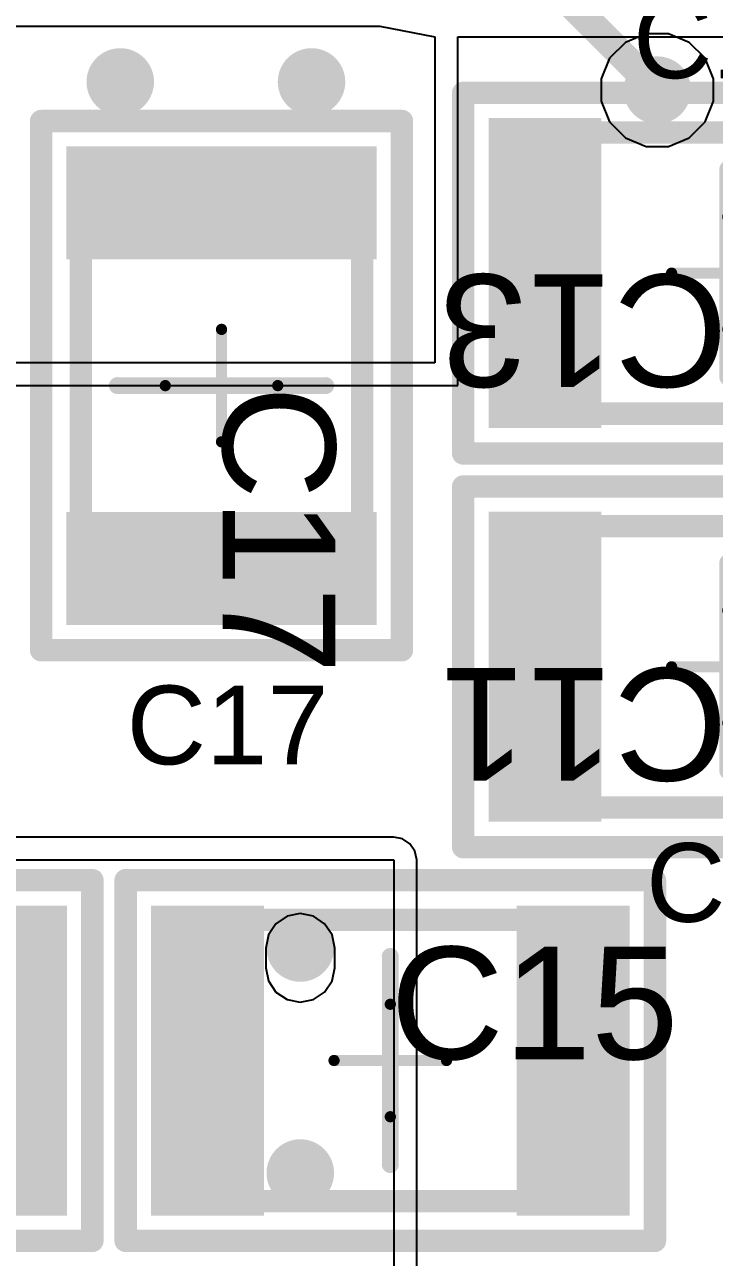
# Model space of a CAD drawing. Header units: inches. Extents: x 0 to 110, y 0 to 95.
# Drawn here: x 10.72 to 16.85, y 32.47 to 43.43 of the extents above; entities that cross this region are included whole.
import ezdxf

# ---------------------------------------------------------------- set-up
doc = ezdxf.new("R2010")
doc.units = ezdxf.units.IN
for name, color, linetype in [('Bottom Courtyard', 56, 'Continuous'), ('Bottom Layer', 5, 'Continuous'), ('Int1', 16, 'Continuous'), ('Int2', 76, 'Continuous'), ('Mechanical 13', 56, 'Continuous'), ('Panelize_Route Cutter Tool Detail', 56, 'Continuous'), ('Top Courtyard', 56, 'Continuous'), ('Top Layer', 1, 'Continuous'), ('Top Overlay', 2, 'Continuous'), ('Top Paste', 8, 'Continuous'), ('Top Solder', 216, 'Continuous'), ('Via Holes', 16, 'Continuous')]:
    doc.layers.add(name, color=color, linetype=linetype)
doc.styles.add('Arial', font='', dxfattribs={"height": 0.2})
doc.styles.get('Arial').set_extended_font_data('Arial')

# ---------------------------------------------------------------- blocks, each defined once
blk = doc.blocks.new('1210C_1095')
at = {"layer": 'Top Layer'}
for points in [[(-2.102, 1.353), (-1.148, 1.353), (-1.148, -1.353), (-2.102, -1.353)], [(1.148, 1.353), (2.102, 1.353), (2.102, -1.353), (1.148, -1.353)]]:
    blk.add_hatch(color=1, dxfattribs=at).paths.add_polyline_path(points)
at = {"layer": 'Top Paste'}
for points in [[(-2.102, 1.353), (-1.148, 1.353), (-1.148, -1.353), (-2.102, -1.353)], [(1.148, 1.353), (2.102, 1.353), (2.102, -1.353), (1.148, -1.353)]]:
    blk.add_hatch(color=8, dxfattribs=at).paths.add_polyline_path(points)
at = {"layer": 'Top Solder'}
for points in [[(-2.127, 1.378), (-1.123, 1.378), (-1.123, -1.378), (-2.127, -1.378)], [(1.123, 1.378), (2.127, 1.378), (2.127, -1.378), (1.123, -1.378)]]:
    blk.add_hatch(color=216, dxfattribs=at).paths.add_polyline_path(points)
at = {"layer": 'Bottom Courtyard'}
for points in [[(0, 0.5, 0.1, 0.1, 0), (0, -0.5, 0.1, 0.1, 0)], [(0.5, 0, 0.1, 0.1, 0), (-0.5, 0, 0.1, 0.1, 0)]]:
    blk.add_lwpolyline(points, format="xyseb", dxfattribs=at)
for points in [[(-0.025, 0.5, 0.05, 0.05, 1), (0.025, 0.5, 0.05, 0.05, 1)], [(-0.525, 0, 0.05, 0.05, 1), (-0.475, 0, 0.05, 0.05, 1)], [(0.475, 0, 0.05, 0.05, 1), (0.525, 0, 0.05, 0.05, 1)], [(-0.025, -0.5, 0.05, 0.05, 1), (0.025, -0.5, 0.05, 0.05, 1)]]:
    blk.add_lwpolyline(points, format="xyseb", close=True, dxfattribs=at)
at = {"layer": 'Mechanical 13'}
for points in [[(1.6, 1.25, 0.2, 0.2, 0), (-1.6, 1.25, 0.2, 0.2, 0)], [(-1.6, 1.25, 0.2, 0.2, 0), (-1.6, -1.25, 0.2, 0.2, 0)], [(1.6, 1.25, 0.2, 0.2, 0), (1.6, -1.25, 0.2, 0.2, 0)], [(1.6, -1.25, 0.2, 0.2, 0), (-1.6, -1.25, 0.2, 0.2, 0)]]:
    blk.add_lwpolyline(points, format="xyseb", dxfattribs=at)
for points in [[(-1.65, 1.25, 0.1, 0.1, 1), (-1.55, 1.25, 0.1, 0.1, 1)], [(-1.65, 1.25, 0.1, 0.1, 1), (-1.55, 1.25, 0.1, 0.1, 1)], [(1.55, 1.25, 0.1, 0.1, 1), (1.65, 1.25, 0.1, 0.1, 1)], [(1.55, 1.25, 0.1, 0.1, 1), (1.65, 1.25, 0.1, 0.1, 1)], [(-1.65, -1.25, 0.1, 0.1, 1), (-1.55, -1.25, 0.1, 0.1, 1)], [(-1.65, -1.25, 0.1, 0.1, 1), (-1.55, -1.25, 0.1, 0.1, 1)], [(1.55, -1.25, 0.1, 0.1, 1), (1.65, -1.25, 0.1, 0.1, 1)], [(1.55, -1.25, 0.1, 0.1, 1), (1.65, -1.25, 0.1, 0.1, 1)]]:
    blk.add_lwpolyline(points, format="xyseb", close=True, dxfattribs=at)
at = {"layer": 'Panelize_Route Cutter Tool Detail'}
for points in [[(2.352, 1.603, 0.2, 0.2, 0), (-2.352, 1.603, 0.2, 0.2, 0)], [(-2.352, 1.603, 0.2, 0.2, 0), (-2.352, -1.603, 0.2, 0.2, 0)], [(2.352, 1.603, 0.2, 0.2, 0), (2.352, -1.603, 0.2, 0.2, 0)], [(2.352, -1.603, 0.2, 0.2, 0), (-2.352, -1.603, 0.2, 0.2, 0)]]:
    blk.add_lwpolyline(points, format="xyseb", dxfattribs=at)
for points in [[(-2.402, 1.603, 0.1, 0.1, 1), (-2.302, 1.603, 0.1, 0.1, 1)], [(-2.402, 1.603, 0.1, 0.1, 1), (-2.302, 1.603, 0.1, 0.1, 1)], [(2.302, 1.603, 0.1, 0.1, 1), (2.402, 1.603, 0.1, 0.1, 1)], [(2.302, 1.603, 0.1, 0.1, 1), (2.402, 1.603, 0.1, 0.1, 1)], [(-2.402, -1.603, 0.1, 0.1, 1), (-2.302, -1.603, 0.1, 0.1, 1)], [(-2.402, -1.603, 0.1, 0.1, 1), (-2.302, -1.603, 0.1, 0.1, 1)], [(2.302, -1.603, 0.1, 0.1, 1), (2.402, -1.603, 0.1, 0.1, 1)], [(2.302, -1.603, 0.1, 0.1, 1), (2.402, -1.603, 0.1, 0.1, 1)]]:
    blk.add_lwpolyline(points, format="xyseb", close=True, dxfattribs=at)
at = {"layer": 'Top Courtyard'}
for points in [[(2.352, 1.603, 0.2, 0.2, 0), (-2.352, 1.603, 0.2, 0.2, 0)], [(-2.352, 1.603, 0.2, 0.2, 0), (-2.352, -1.603, 0.2, 0.2, 0)], [(2.352, 1.603, 0.2, 0.2, 0), (2.352, -1.603, 0.2, 0.2, 0)], [(2.352, -1.603, 0.2, 0.2, 0), (-2.352, -1.603, 0.2, 0.2, 0)]]:
    blk.add_lwpolyline(points, format="xyseb", dxfattribs=at)
for points in [[(-2.402, 1.603, 0.1, 0.1, 1), (-2.302, 1.603, 0.1, 0.1, 1)], [(-2.402, 1.603, 0.1, 0.1, 1), (-2.302, 1.603, 0.1, 0.1, 1)], [(2.302, 1.603, 0.1, 0.1, 1), (2.402, 1.603, 0.1, 0.1, 1)], [(2.302, 1.603, 0.1, 0.1, 1), (2.402, 1.603, 0.1, 0.1, 1)], [(-2.402, -1.603, 0.1, 0.1, 1), (-2.302, -1.603, 0.1, 0.1, 1)], [(-2.402, -1.603, 0.1, 0.1, 1), (-2.302, -1.603, 0.1, 0.1, 1)], [(2.302, -1.603, 0.1, 0.1, 1), (2.402, -1.603, 0.1, 0.1, 1)], [(2.302, -1.603, 0.1, 0.1, 1), (2.402, -1.603, 0.1, 0.1, 1)]]:
    blk.add_lwpolyline(points, format="xyseb", close=True, dxfattribs=at)
at = {"layer": 'Top Overlay'}
for points in [[(0.75, 1.275, 0.15, 0.15, 0), (-0.75, 1.275, 0.15, 0.15, 0)], [(0, 0.925, 0.15, 0.15, 0), (0, 0, 0.15, 0.15, 0)], [(0, 0, 0.15, 0.15, 0), (0, -0.925, 0.15, 0.15, 0)], [(0.75, -1.275, 0.15, 0.15, 0), (-0.75, -1.275, 0.15, 0.15, 0)]]:
    blk.add_lwpolyline(points, format="xyseb", dxfattribs=at)
for points in [[(-0.788, 1.275, 0.075, 0.075, 1), (-0.713, 1.275, 0.075, 0.075, 1)], [(0.713, 1.275, 0.075, 0.075, 1), (0.788, 1.275, 0.075, 0.075, 1)], [(-0.038, 0.925, 0.075, 0.075, 1), (0.038, 0.925, 0.075, 0.075, 1)], [(-0.038, 0, 0.075, 0.075, 1), (0.038, 0, 0.075, 0.075, 1)], [(-0.038, 0, 0.075, 0.075, 1), (0.038, 0, 0.075, 0.075, 1)], [(-0.038, -0.925, 0.075, 0.075, 1), (0.038, -0.925, 0.075, 0.075, 1)], [(-0.788, -1.275, 0.075, 0.075, 1), (-0.713, -1.275, 0.075, 0.075, 1)], [(0.713, -1.275, 0.075, 0.075, 1), (0.788, -1.275, 0.075, 0.075, 1)]]:
    blk.add_lwpolyline(points, format="xyseb", close=True, dxfattribs=at)
at = {"layer": 'Panelize_Route Cutter Tool Detail', "style": 'Arial'}
blk.add_text('C6', height=1, dxfattribs=at).set_placement((0, 0.011))
blk = doc.blocks.new('1210C_1100')
at = {"layer": 'Top Layer'}
for points in [[(-2.102, 1.353), (-1.148, 1.353), (-1.148, -1.353), (-2.102, -1.353)], [(1.148, 1.353), (2.102, 1.353), (2.102, -1.353), (1.148, -1.353)]]:
    blk.add_hatch(color=1, dxfattribs=at).paths.add_polyline_path(points)
at = {"layer": 'Top Paste'}
for points in [[(-2.102, 1.353), (-1.148, 1.353), (-1.148, -1.353), (-2.102, -1.353)], [(1.148, 1.353), (2.102, 1.353), (2.102, -1.353), (1.148, -1.353)]]:
    blk.add_hatch(color=8, dxfattribs=at).paths.add_polyline_path(points)
at = {"layer": 'Top Solder'}
for points in [[(-2.127, 1.378), (-1.123, 1.378), (-1.123, -1.378), (-2.127, -1.378)], [(1.123, 1.378), (2.127, 1.378), (2.127, -1.378), (1.123, -1.378)]]:
    blk.add_hatch(color=216, dxfattribs=at).paths.add_polyline_path(points)
at = {"layer": 'Bottom Courtyard'}
for points in [[(0, 0.5, 0.1, 0.1, 0), (0, -0.5, 0.1, 0.1, 0)], [(0.5, 0, 0.1, 0.1, 0), (-0.5, 0, 0.1, 0.1, 0)]]:
    blk.add_lwpolyline(points, format="xyseb", dxfattribs=at)
for points in [[(-0.025, 0.5, 0.05, 0.05, 1), (0.025, 0.5, 0.05, 0.05, 1)], [(-0.525, 0, 0.05, 0.05, 1), (-0.475, 0, 0.05, 0.05, 1)], [(0.475, 0, 0.05, 0.05, 1), (0.525, 0, 0.05, 0.05, 1)], [(-0.025, -0.5, 0.05, 0.05, 1), (0.025, -0.5, 0.05, 0.05, 1)]]:
    blk.add_lwpolyline(points, format="xyseb", close=True, dxfattribs=at)
at = {"layer": 'Mechanical 13'}
for points in [[(1.6, 1.25, 0.2, 0.2, 0), (-1.6, 1.25, 0.2, 0.2, 0)], [(-1.6, 1.25, 0.2, 0.2, 0), (-1.6, -1.25, 0.2, 0.2, 0)], [(1.6, 1.25, 0.2, 0.2, 0), (1.6, -1.25, 0.2, 0.2, 0)], [(1.6, -1.25, 0.2, 0.2, 0), (-1.6, -1.25, 0.2, 0.2, 0)]]:
    blk.add_lwpolyline(points, format="xyseb", dxfattribs=at)
for points in [[(-1.65, 1.25, 0.1, 0.1, 1), (-1.55, 1.25, 0.1, 0.1, 1)], [(-1.65, 1.25, 0.1, 0.1, 1), (-1.55, 1.25, 0.1, 0.1, 1)], [(1.55, 1.25, 0.1, 0.1, 1), (1.65, 1.25, 0.1, 0.1, 1)], [(1.55, 1.25, 0.1, 0.1, 1), (1.65, 1.25, 0.1, 0.1, 1)], [(-1.65, -1.25, 0.1, 0.1, 1), (-1.55, -1.25, 0.1, 0.1, 1)], [(-1.65, -1.25, 0.1, 0.1, 1), (-1.55, -1.25, 0.1, 0.1, 1)], [(1.55, -1.25, 0.1, 0.1, 1), (1.65, -1.25, 0.1, 0.1, 1)], [(1.55, -1.25, 0.1, 0.1, 1), (1.65, -1.25, 0.1, 0.1, 1)]]:
    blk.add_lwpolyline(points, format="xyseb", close=True, dxfattribs=at)
at = {"layer": 'Panelize_Route Cutter Tool Detail'}
for points in [[(2.352, 1.603, 0.2, 0.2, 0), (-2.352, 1.603, 0.2, 0.2, 0)], [(-2.352, 1.603, 0.2, 0.2, 0), (-2.352, -1.603, 0.2, 0.2, 0)], [(2.352, 1.603, 0.2, 0.2, 0), (2.352, -1.603, 0.2, 0.2, 0)], [(2.352, -1.603, 0.2, 0.2, 0), (-2.352, -1.603, 0.2, 0.2, 0)]]:
    blk.add_lwpolyline(points, format="xyseb", dxfattribs=at)
for points in [[(-2.402, 1.603, 0.1, 0.1, 1), (-2.302, 1.603, 0.1, 0.1, 1)], [(-2.402, 1.603, 0.1, 0.1, 1), (-2.302, 1.603, 0.1, 0.1, 1)], [(2.302, 1.603, 0.1, 0.1, 1), (2.402, 1.603, 0.1, 0.1, 1)], [(2.302, 1.603, 0.1, 0.1, 1), (2.402, 1.603, 0.1, 0.1, 1)], [(-2.402, -1.603, 0.1, 0.1, 1), (-2.302, -1.603, 0.1, 0.1, 1)], [(-2.402, -1.603, 0.1, 0.1, 1), (-2.302, -1.603, 0.1, 0.1, 1)], [(2.302, -1.603, 0.1, 0.1, 1), (2.402, -1.603, 0.1, 0.1, 1)], [(2.302, -1.603, 0.1, 0.1, 1), (2.402, -1.603, 0.1, 0.1, 1)]]:
    blk.add_lwpolyline(points, format="xyseb", close=True, dxfattribs=at)
at = {"layer": 'Top Courtyard'}
for points in [[(2.352, 1.603, 0.2, 0.2, 0), (-2.352, 1.603, 0.2, 0.2, 0)], [(-2.352, 1.603, 0.2, 0.2, 0), (-2.352, -1.603, 0.2, 0.2, 0)], [(2.352, 1.603, 0.2, 0.2, 0), (2.352, -1.603, 0.2, 0.2, 0)], [(2.352, -1.603, 0.2, 0.2, 0), (-2.352, -1.603, 0.2, 0.2, 0)]]:
    blk.add_lwpolyline(points, format="xyseb", dxfattribs=at)
for points in [[(-2.402, 1.603, 0.1, 0.1, 1), (-2.302, 1.603, 0.1, 0.1, 1)], [(-2.402, 1.603, 0.1, 0.1, 1), (-2.302, 1.603, 0.1, 0.1, 1)], [(2.302, 1.603, 0.1, 0.1, 1), (2.402, 1.603, 0.1, 0.1, 1)], [(2.302, 1.603, 0.1, 0.1, 1), (2.402, 1.603, 0.1, 0.1, 1)], [(-2.402, -1.603, 0.1, 0.1, 1), (-2.302, -1.603, 0.1, 0.1, 1)], [(-2.402, -1.603, 0.1, 0.1, 1), (-2.302, -1.603, 0.1, 0.1, 1)], [(2.302, -1.603, 0.1, 0.1, 1), (2.402, -1.603, 0.1, 0.1, 1)], [(2.302, -1.603, 0.1, 0.1, 1), (2.402, -1.603, 0.1, 0.1, 1)]]:
    blk.add_lwpolyline(points, format="xyseb", close=True, dxfattribs=at)
at = {"layer": 'Top Overlay'}
for points in [[(0.75, 1.275, 0.15, 0.15, 0), (-0.75, 1.275, 0.15, 0.15, 0)], [(0, 0.925, 0.15, 0.15, 0), (0, 0, 0.15, 0.15, 0)], [(0, 0, 0.15, 0.15, 0), (0, -0.925, 0.15, 0.15, 0)], [(0.75, -1.275, 0.15, 0.15, 0), (-0.75, -1.275, 0.15, 0.15, 0)]]:
    blk.add_lwpolyline(points, format="xyseb", dxfattribs=at)
for points in [[(-0.788, 1.275, 0.075, 0.075, 1), (-0.713, 1.275, 0.075, 0.075, 1)], [(0.713, 1.275, 0.075, 0.075, 1), (0.788, 1.275, 0.075, 0.075, 1)], [(-0.038, 0.925, 0.075, 0.075, 1), (0.038, 0.925, 0.075, 0.075, 1)], [(-0.038, 0, 0.075, 0.075, 1), (0.038, 0, 0.075, 0.075, 1)], [(-0.038, 0, 0.075, 0.075, 1), (0.038, 0, 0.075, 0.075, 1)], [(-0.038, -0.925, 0.075, 0.075, 1), (0.038, -0.925, 0.075, 0.075, 1)], [(-0.788, -1.275, 0.075, 0.075, 1), (-0.713, -1.275, 0.075, 0.075, 1)], [(0.713, -1.275, 0.075, 0.075, 1), (0.788, -1.275, 0.075, 0.075, 1)]]:
    blk.add_lwpolyline(points, format="xyseb", close=True, dxfattribs=at)
at = {"layer": 'Panelize_Route Cutter Tool Detail', "style": 'Arial'}
blk.add_text('C11', height=1, dxfattribs=at).set_placement((0, 0.011))
blk = doc.blocks.new('1210C_1102')
at = {"layer": 'Top Layer'}
for points in [[(-2.102, 1.353), (-1.148, 1.353), (-1.148, -1.353), (-2.102, -1.353)], [(1.148, 1.353), (2.102, 1.353), (2.102, -1.353), (1.148, -1.353)]]:
    blk.add_hatch(color=1, dxfattribs=at).paths.add_polyline_path(points)
at = {"layer": 'Top Paste'}
for points in [[(-2.102, 1.353), (-1.148, 1.353), (-1.148, -1.353), (-2.102, -1.353)], [(1.148, 1.353), (2.102, 1.353), (2.102, -1.353), (1.148, -1.353)]]:
    blk.add_hatch(color=8, dxfattribs=at).paths.add_polyline_path(points)
at = {"layer": 'Top Solder'}
for points in [[(-2.127, 1.378), (-1.123, 1.378), (-1.123, -1.378), (-2.127, -1.378)], [(1.123, 1.378), (2.127, 1.378), (2.127, -1.378), (1.123, -1.378)]]:
    blk.add_hatch(color=216, dxfattribs=at).paths.add_polyline_path(points)
at = {"layer": 'Bottom Courtyard'}
for points in [[(0, 0.5, 0.1, 0.1, 0), (0, -0.5, 0.1, 0.1, 0)], [(0.5, 0, 0.1, 0.1, 0), (-0.5, 0, 0.1, 0.1, 0)]]:
    blk.add_lwpolyline(points, format="xyseb", dxfattribs=at)
for points in [[(-0.025, 0.5, 0.05, 0.05, 1), (0.025, 0.5, 0.05, 0.05, 1)], [(-0.525, 0, 0.05, 0.05, 1), (-0.475, 0, 0.05, 0.05, 1)], [(0.475, 0, 0.05, 0.05, 1), (0.525, 0, 0.05, 0.05, 1)], [(-0.025, -0.5, 0.05, 0.05, 1), (0.025, -0.5, 0.05, 0.05, 1)]]:
    blk.add_lwpolyline(points, format="xyseb", close=True, dxfattribs=at)
at = {"layer": 'Mechanical 13'}
for points in [[(1.6, 1.25, 0.2, 0.2, 0), (-1.6, 1.25, 0.2, 0.2, 0)], [(-1.6, 1.25, 0.2, 0.2, 0), (-1.6, -1.25, 0.2, 0.2, 0)], [(1.6, 1.25, 0.2, 0.2, 0), (1.6, -1.25, 0.2, 0.2, 0)], [(1.6, -1.25, 0.2, 0.2, 0), (-1.6, -1.25, 0.2, 0.2, 0)]]:
    blk.add_lwpolyline(points, format="xyseb", dxfattribs=at)
for points in [[(-1.65, 1.25, 0.1, 0.1, 1), (-1.55, 1.25, 0.1, 0.1, 1)], [(-1.65, 1.25, 0.1, 0.1, 1), (-1.55, 1.25, 0.1, 0.1, 1)], [(1.55, 1.25, 0.1, 0.1, 1), (1.65, 1.25, 0.1, 0.1, 1)], [(1.55, 1.25, 0.1, 0.1, 1), (1.65, 1.25, 0.1, 0.1, 1)], [(-1.65, -1.25, 0.1, 0.1, 1), (-1.55, -1.25, 0.1, 0.1, 1)], [(-1.65, -1.25, 0.1, 0.1, 1), (-1.55, -1.25, 0.1, 0.1, 1)], [(1.55, -1.25, 0.1, 0.1, 1), (1.65, -1.25, 0.1, 0.1, 1)], [(1.55, -1.25, 0.1, 0.1, 1), (1.65, -1.25, 0.1, 0.1, 1)]]:
    blk.add_lwpolyline(points, format="xyseb", close=True, dxfattribs=at)
at = {"layer": 'Panelize_Route Cutter Tool Detail'}
for points in [[(2.352, 1.603, 0.2, 0.2, 0), (-2.352, 1.603, 0.2, 0.2, 0)], [(-2.352, 1.603, 0.2, 0.2, 0), (-2.352, -1.603, 0.2, 0.2, 0)], [(2.352, 1.603, 0.2, 0.2, 0), (2.352, -1.603, 0.2, 0.2, 0)], [(2.352, -1.603, 0.2, 0.2, 0), (-2.352, -1.603, 0.2, 0.2, 0)]]:
    blk.add_lwpolyline(points, format="xyseb", dxfattribs=at)
for points in [[(-2.402, 1.603, 0.1, 0.1, 1), (-2.302, 1.603, 0.1, 0.1, 1)], [(-2.402, 1.603, 0.1, 0.1, 1), (-2.302, 1.603, 0.1, 0.1, 1)], [(2.302, 1.603, 0.1, 0.1, 1), (2.402, 1.603, 0.1, 0.1, 1)], [(2.302, 1.603, 0.1, 0.1, 1), (2.402, 1.603, 0.1, 0.1, 1)], [(-2.402, -1.603, 0.1, 0.1, 1), (-2.302, -1.603, 0.1, 0.1, 1)], [(-2.402, -1.603, 0.1, 0.1, 1), (-2.302, -1.603, 0.1, 0.1, 1)], [(2.302, -1.603, 0.1, 0.1, 1), (2.402, -1.603, 0.1, 0.1, 1)], [(2.302, -1.603, 0.1, 0.1, 1), (2.402, -1.603, 0.1, 0.1, 1)]]:
    blk.add_lwpolyline(points, format="xyseb", close=True, dxfattribs=at)
at = {"layer": 'Top Courtyard'}
for points in [[(2.352, 1.603, 0.2, 0.2, 0), (-2.352, 1.603, 0.2, 0.2, 0)], [(-2.352, 1.603, 0.2, 0.2, 0), (-2.352, -1.603, 0.2, 0.2, 0)], [(2.352, 1.603, 0.2, 0.2, 0), (2.352, -1.603, 0.2, 0.2, 0)], [(2.352, -1.603, 0.2, 0.2, 0), (-2.352, -1.603, 0.2, 0.2, 0)]]:
    blk.add_lwpolyline(points, format="xyseb", dxfattribs=at)
for points in [[(-2.402, 1.603, 0.1, 0.1, 1), (-2.302, 1.603, 0.1, 0.1, 1)], [(-2.402, 1.603, 0.1, 0.1, 1), (-2.302, 1.603, 0.1, 0.1, 1)], [(2.302, 1.603, 0.1, 0.1, 1), (2.402, 1.603, 0.1, 0.1, 1)], [(2.302, 1.603, 0.1, 0.1, 1), (2.402, 1.603, 0.1, 0.1, 1)], [(-2.402, -1.603, 0.1, 0.1, 1), (-2.302, -1.603, 0.1, 0.1, 1)], [(-2.402, -1.603, 0.1, 0.1, 1), (-2.302, -1.603, 0.1, 0.1, 1)], [(2.302, -1.603, 0.1, 0.1, 1), (2.402, -1.603, 0.1, 0.1, 1)], [(2.302, -1.603, 0.1, 0.1, 1), (2.402, -1.603, 0.1, 0.1, 1)]]:
    blk.add_lwpolyline(points, format="xyseb", close=True, dxfattribs=at)
at = {"layer": 'Top Overlay'}
for points in [[(0.75, 1.275, 0.15, 0.15, 0), (-0.75, 1.275, 0.15, 0.15, 0)], [(0, 0.925, 0.15, 0.15, 0), (0, 0, 0.15, 0.15, 0)], [(0, 0, 0.15, 0.15, 0), (0, -0.925, 0.15, 0.15, 0)], [(0.75, -1.275, 0.15, 0.15, 0), (-0.75, -1.275, 0.15, 0.15, 0)]]:
    blk.add_lwpolyline(points, format="xyseb", dxfattribs=at)
for points in [[(-0.788, 1.275, 0.075, 0.075, 1), (-0.713, 1.275, 0.075, 0.075, 1)], [(0.713, 1.275, 0.075, 0.075, 1), (0.788, 1.275, 0.075, 0.075, 1)], [(-0.038, 0.925, 0.075, 0.075, 1), (0.038, 0.925, 0.075, 0.075, 1)], [(-0.038, 0, 0.075, 0.075, 1), (0.038, 0, 0.075, 0.075, 1)], [(-0.038, 0, 0.075, 0.075, 1), (0.038, 0, 0.075, 0.075, 1)], [(-0.038, -0.925, 0.075, 0.075, 1), (0.038, -0.925, 0.075, 0.075, 1)], [(-0.788, -1.275, 0.075, 0.075, 1), (-0.713, -1.275, 0.075, 0.075, 1)], [(0.713, -1.275, 0.075, 0.075, 1), (0.788, -1.275, 0.075, 0.075, 1)]]:
    blk.add_lwpolyline(points, format="xyseb", close=True, dxfattribs=at)
at = {"layer": 'Panelize_Route Cutter Tool Detail', "style": 'Arial'}
blk.add_text('C13', height=1, dxfattribs=at).set_placement((0, 0.011))
blk = doc.blocks.new('1210C_1104')
at = {"layer": 'Top Layer'}
for points in [[(-2.102, 1.353), (-1.148, 1.353), (-1.148, -1.353), (-2.102, -1.353)], [(1.148, 1.353), (2.102, 1.353), (2.102, -1.353), (1.148, -1.353)]]:
    blk.add_hatch(color=1, dxfattribs=at).paths.add_polyline_path(points)
at = {"layer": 'Top Paste'}
for points in [[(-2.102, 1.353), (-1.148, 1.353), (-1.148, -1.353), (-2.102, -1.353)], [(1.148, 1.353), (2.102, 1.353), (2.102, -1.353), (1.148, -1.353)]]:
    blk.add_hatch(color=8, dxfattribs=at).paths.add_polyline_path(points)
at = {"layer": 'Top Solder'}
for points in [[(-2.127, 1.378), (-1.123, 1.378), (-1.123, -1.378), (-2.127, -1.378)], [(1.123, 1.378), (2.127, 1.378), (2.127, -1.378), (1.123, -1.378)]]:
    blk.add_hatch(color=216, dxfattribs=at).paths.add_polyline_path(points)
at = {"layer": 'Bottom Courtyard'}
for points in [[(0, -0.5, 0.1, 0.1, 0), (0, 0.5, 0.1, 0.1, 0)], [(-0.5, 0, 0.1, 0.1, 0), (0.5, 0, 0.1, 0.1, 0)]]:
    blk.add_lwpolyline(points, format="xyseb", dxfattribs=at)
for points in [[(-0.025, 0.5, 0.05, 0.05, 1), (0.025, 0.5, 0.05, 0.05, 1)], [(-0.525, 0, 0.05, 0.05, 1), (-0.475, 0, 0.05, 0.05, 1)], [(0.475, 0, 0.05, 0.05, 1), (0.525, 0, 0.05, 0.05, 1)], [(-0.025, -0.5, 0.05, 0.05, 1), (0.025, -0.5, 0.05, 0.05, 1)]]:
    blk.add_lwpolyline(points, format="xyseb", close=True, dxfattribs=at)
at = {"layer": 'Mechanical 13'}
for points in [[(-1.6, 1.25, 0.2, 0.2, 0), (1.6, 1.25, 0.2, 0.2, 0)], [(-1.6, -1.25, 0.2, 0.2, 0), (-1.6, 1.25, 0.2, 0.2, 0)], [(1.6, -1.25, 0.2, 0.2, 0), (1.6, 1.25, 0.2, 0.2, 0)], [(-1.6, -1.25, 0.2, 0.2, 0), (1.6, -1.25, 0.2, 0.2, 0)]]:
    blk.add_lwpolyline(points, format="xyseb", dxfattribs=at)
for points in [[(-1.65, 1.25, 0.1, 0.1, 1), (-1.55, 1.25, 0.1, 0.1, 1)], [(-1.65, 1.25, 0.1, 0.1, 1), (-1.55, 1.25, 0.1, 0.1, 1)], [(1.55, 1.25, 0.1, 0.1, 1), (1.65, 1.25, 0.1, 0.1, 1)], [(1.55, 1.25, 0.1, 0.1, 1), (1.65, 1.25, 0.1, 0.1, 1)], [(-1.65, -1.25, 0.1, 0.1, 1), (-1.55, -1.25, 0.1, 0.1, 1)], [(-1.65, -1.25, 0.1, 0.1, 1), (-1.55, -1.25, 0.1, 0.1, 1)], [(1.55, -1.25, 0.1, 0.1, 1), (1.65, -1.25, 0.1, 0.1, 1)], [(1.55, -1.25, 0.1, 0.1, 1), (1.65, -1.25, 0.1, 0.1, 1)]]:
    blk.add_lwpolyline(points, format="xyseb", close=True, dxfattribs=at)
at = {"layer": 'Panelize_Route Cutter Tool Detail'}
for points in [[(-2.352, 1.603, 0.2, 0.2, 0), (2.352, 1.603, 0.2, 0.2, 0)], [(-2.352, -1.603, 0.2, 0.2, 0), (-2.352, 1.603, 0.2, 0.2, 0)], [(2.352, -1.603, 0.2, 0.2, 0), (2.352, 1.603, 0.2, 0.2, 0)], [(-2.352, -1.603, 0.2, 0.2, 0), (2.352, -1.603, 0.2, 0.2, 0)]]:
    blk.add_lwpolyline(points, format="xyseb", dxfattribs=at)
for points in [[(-2.402, 1.603, 0.1, 0.1, 1), (-2.302, 1.603, 0.1, 0.1, 1)], [(-2.402, 1.603, 0.1, 0.1, 1), (-2.302, 1.603, 0.1, 0.1, 1)], [(2.302, 1.603, 0.1, 0.1, 1), (2.402, 1.603, 0.1, 0.1, 1)], [(2.302, 1.603, 0.1, 0.1, 1), (2.402, 1.603, 0.1, 0.1, 1)], [(-2.402, -1.603, 0.1, 0.1, 1), (-2.302, -1.603, 0.1, 0.1, 1)], [(-2.402, -1.603, 0.1, 0.1, 1), (-2.302, -1.603, 0.1, 0.1, 1)], [(2.302, -1.603, 0.1, 0.1, 1), (2.402, -1.603, 0.1, 0.1, 1)], [(2.302, -1.603, 0.1, 0.1, 1), (2.402, -1.603, 0.1, 0.1, 1)]]:
    blk.add_lwpolyline(points, format="xyseb", close=True, dxfattribs=at)
at = {"layer": 'Top Courtyard'}
for points in [[(-2.352, 1.603, 0.2, 0.2, 0), (2.352, 1.603, 0.2, 0.2, 0)], [(-2.352, -1.603, 0.2, 0.2, 0), (-2.352, 1.603, 0.2, 0.2, 0)], [(2.352, -1.603, 0.2, 0.2, 0), (2.352, 1.603, 0.2, 0.2, 0)], [(-2.352, -1.603, 0.2, 0.2, 0), (2.352, -1.603, 0.2, 0.2, 0)]]:
    blk.add_lwpolyline(points, format="xyseb", dxfattribs=at)
for points in [[(-2.402, 1.603, 0.1, 0.1, 1), (-2.302, 1.603, 0.1, 0.1, 1)], [(-2.402, 1.603, 0.1, 0.1, 1), (-2.302, 1.603, 0.1, 0.1, 1)], [(2.302, 1.603, 0.1, 0.1, 1), (2.402, 1.603, 0.1, 0.1, 1)], [(2.302, 1.603, 0.1, 0.1, 1), (2.402, 1.603, 0.1, 0.1, 1)], [(-2.402, -1.603, 0.1, 0.1, 1), (-2.302, -1.603, 0.1, 0.1, 1)], [(-2.402, -1.603, 0.1, 0.1, 1), (-2.302, -1.603, 0.1, 0.1, 1)], [(2.302, -1.603, 0.1, 0.1, 1), (2.402, -1.603, 0.1, 0.1, 1)], [(2.302, -1.603, 0.1, 0.1, 1), (2.402, -1.603, 0.1, 0.1, 1)]]:
    blk.add_lwpolyline(points, format="xyseb", close=True, dxfattribs=at)
at = {"layer": 'Top Overlay'}
for points in [[(-0.75, 1.275, 0.15, 0.15, 0), (0.75, 1.275, 0.15, 0.15, 0)], [(0, 0, 0.15, 0.15, 0), (0, 0.925, 0.15, 0.15, 0)], [(0, -0.925, 0.15, 0.15, 0), (0, 0, 0.15, 0.15, 0)], [(-0.75, -1.275, 0.15, 0.15, 0), (0.75, -1.275, 0.15, 0.15, 0)]]:
    blk.add_lwpolyline(points, format="xyseb", dxfattribs=at)
for points in [[(-0.788, 1.275, 0.075, 0.075, 1), (-0.713, 1.275, 0.075, 0.075, 1)], [(0.713, 1.275, 0.075, 0.075, 1), (0.788, 1.275, 0.075, 0.075, 1)], [(-0.038, 0.925, 0.075, 0.075, 1), (0.038, 0.925, 0.075, 0.075, 1)], [(-0.038, 0, 0.075, 0.075, 1), (0.038, 0, 0.075, 0.075, 1)], [(-0.038, 0, 0.075, 0.075, 1), (0.038, 0, 0.075, 0.075, 1)], [(-0.038, -0.925, 0.075, 0.075, 1), (0.038, -0.925, 0.075, 0.075, 1)], [(-0.788, -1.275, 0.075, 0.075, 1), (-0.713, -1.275, 0.075, 0.075, 1)], [(0.713, -1.275, 0.075, 0.075, 1), (0.788, -1.275, 0.075, 0.075, 1)]]:
    blk.add_lwpolyline(points, format="xyseb", close=True, dxfattribs=at)
at = {"layer": 'Panelize_Route Cutter Tool Detail', "style": 'Arial'}
blk.add_text('C15', height=1, dxfattribs=at).set_placement((0, 0.011))
blk = doc.blocks.new('1210C_1106')
at = {"layer": 'Top Layer'}
for points in [[(-2.102, 1.353), (-1.148, 1.353), (-1.148, -1.353), (-2.102, -1.353)], [(1.148, 1.353), (2.102, 1.353), (2.102, -1.353), (1.148, -1.353)]]:
    blk.add_hatch(color=1, dxfattribs=at).paths.add_polyline_path(points)
at = {"layer": 'Top Paste'}
for points in [[(-2.102, 1.353), (-1.148, 1.353), (-1.148, -1.353), (-2.102, -1.353)], [(1.148, 1.353), (2.102, 1.353), (2.102, -1.353), (1.148, -1.353)]]:
    blk.add_hatch(color=8, dxfattribs=at).paths.add_polyline_path(points)
at = {"layer": 'Top Solder'}
for points in [[(-2.127, 1.378), (-1.123, 1.378), (-1.123, -1.378), (-2.127, -1.378)], [(1.123, 1.378), (2.127, 1.378), (2.127, -1.378), (1.123, -1.378)]]:
    blk.add_hatch(color=216, dxfattribs=at).paths.add_polyline_path(points)
at = {"layer": 'Bottom Courtyard'}
for points in [[(0, -0.5, 0.1, 0.1, 0), (0, 0.5, 0.1, 0.1, 0)], [(0.5, 0, 0.1, 0.1, 0), (-0.5, 0, 0.1, 0.1, 0)]]:
    blk.add_lwpolyline(points, format="xyseb", dxfattribs=at)
for points in [[(-0.025, 0.5, 0.05, 0.05, 1), (0.025, 0.5, 0.05, 0.05, 1)], [(-0.525, 0, 0.05, 0.05, 1), (-0.475, 0, 0.05, 0.05, 1)], [(0.475, 0, 0.05, 0.05, 1), (0.525, 0, 0.05, 0.05, 1)], [(-0.025, -0.5, 0.05, 0.05, 1), (0.025, -0.5, 0.05, 0.05, 1)]]:
    blk.add_lwpolyline(points, format="xyseb", close=True, dxfattribs=at)
at = {"layer": 'Mechanical 13'}
for points in [[(1.6, 1.25, 0.2, 0.2, 0), (-1.6, 1.25, 0.2, 0.2, 0)], [(-1.6, -1.25, 0.2, 0.2, 0), (-1.6, 1.25, 0.2, 0.2, 0)], [(1.6, -1.25, 0.2, 0.2, 0), (1.6, 1.25, 0.2, 0.2, 0)], [(1.6, -1.25, 0.2, 0.2, 0), (-1.6, -1.25, 0.2, 0.2, 0)]]:
    blk.add_lwpolyline(points, format="xyseb", dxfattribs=at)
for points in [[(-1.65, 1.25, 0.1, 0.1, 1), (-1.55, 1.25, 0.1, 0.1, 1)], [(-1.65, 1.25, 0.1, 0.1, 1), (-1.55, 1.25, 0.1, 0.1, 1)], [(1.55, 1.25, 0.1, 0.1, 1), (1.65, 1.25, 0.1, 0.1, 1)], [(1.55, 1.25, 0.1, 0.1, 1), (1.65, 1.25, 0.1, 0.1, 1)], [(-1.65, -1.25, 0.1, 0.1, 1), (-1.55, -1.25, 0.1, 0.1, 1)], [(-1.65, -1.25, 0.1, 0.1, 1), (-1.55, -1.25, 0.1, 0.1, 1)], [(1.55, -1.25, 0.1, 0.1, 1), (1.65, -1.25, 0.1, 0.1, 1)], [(1.55, -1.25, 0.1, 0.1, 1), (1.65, -1.25, 0.1, 0.1, 1)]]:
    blk.add_lwpolyline(points, format="xyseb", close=True, dxfattribs=at)
at = {"layer": 'Panelize_Route Cutter Tool Detail'}
for points in [[(2.352, 1.603, 0.2, 0.2, 0), (-2.352, 1.603, 0.2, 0.2, 0)], [(-2.352, -1.603, 0.2, 0.2, 0), (-2.352, 1.603, 0.2, 0.2, 0)], [(2.352, -1.603, 0.2, 0.2, 0), (2.352, 1.603, 0.2, 0.2, 0)], [(2.352, -1.603, 0.2, 0.2, 0), (-2.352, -1.603, 0.2, 0.2, 0)]]:
    blk.add_lwpolyline(points, format="xyseb", dxfattribs=at)
for points in [[(-2.402, 1.603, 0.1, 0.1, 1), (-2.302, 1.603, 0.1, 0.1, 1)], [(-2.402, 1.603, 0.1, 0.1, 1), (-2.302, 1.603, 0.1, 0.1, 1)], [(2.302, 1.603, 0.1, 0.1, 1), (2.402, 1.603, 0.1, 0.1, 1)], [(2.302, 1.603, 0.1, 0.1, 1), (2.402, 1.603, 0.1, 0.1, 1)], [(-2.402, -1.603, 0.1, 0.1, 1), (-2.302, -1.603, 0.1, 0.1, 1)], [(-2.402, -1.603, 0.1, 0.1, 1), (-2.302, -1.603, 0.1, 0.1, 1)], [(2.302, -1.603, 0.1, 0.1, 1), (2.402, -1.603, 0.1, 0.1, 1)], [(2.302, -1.603, 0.1, 0.1, 1), (2.402, -1.603, 0.1, 0.1, 1)]]:
    blk.add_lwpolyline(points, format="xyseb", close=True, dxfattribs=at)
at = {"layer": 'Top Courtyard'}
for points in [[(2.352, 1.603, 0.2, 0.2, 0), (-2.352, 1.603, 0.2, 0.2, 0)], [(-2.352, -1.603, 0.2, 0.2, 0), (-2.352, 1.603, 0.2, 0.2, 0)], [(2.352, -1.603, 0.2, 0.2, 0), (2.352, 1.603, 0.2, 0.2, 0)], [(2.352, -1.603, 0.2, 0.2, 0), (-2.352, -1.603, 0.2, 0.2, 0)]]:
    blk.add_lwpolyline(points, format="xyseb", dxfattribs=at)
for points in [[(-2.402, 1.603, 0.1, 0.1, 1), (-2.302, 1.603, 0.1, 0.1, 1)], [(-2.402, 1.603, 0.1, 0.1, 1), (-2.302, 1.603, 0.1, 0.1, 1)], [(2.302, 1.603, 0.1, 0.1, 1), (2.402, 1.603, 0.1, 0.1, 1)], [(2.302, 1.603, 0.1, 0.1, 1), (2.402, 1.603, 0.1, 0.1, 1)], [(-2.402, -1.603, 0.1, 0.1, 1), (-2.302, -1.603, 0.1, 0.1, 1)], [(-2.402, -1.603, 0.1, 0.1, 1), (-2.302, -1.603, 0.1, 0.1, 1)], [(2.302, -1.603, 0.1, 0.1, 1), (2.402, -1.603, 0.1, 0.1, 1)], [(2.302, -1.603, 0.1, 0.1, 1), (2.402, -1.603, 0.1, 0.1, 1)]]:
    blk.add_lwpolyline(points, format="xyseb", close=True, dxfattribs=at)
at = {"layer": 'Top Overlay'}
for points in [[(0.75, 1.275, 0.15, 0.15, 0), (-0.75, 1.275, 0.15, 0.15, 0)], [(0, 0, 0.15, 0.15, 0), (0, 0.925, 0.15, 0.15, 0)], [(0, -0.925, 0.15, 0.15, 0), (0, 0, 0.15, 0.15, 0)], [(0.75, -1.275, 0.15, 0.15, 0), (-0.75, -1.275, 0.15, 0.15, 0)]]:
    blk.add_lwpolyline(points, format="xyseb", dxfattribs=at)
for points in [[(-0.788, 1.275, 0.075, 0.075, 1), (-0.713, 1.275, 0.075, 0.075, 1)], [(0.713, 1.275, 0.075, 0.075, 1), (0.788, 1.275, 0.075, 0.075, 1)], [(-0.038, 0.925, 0.075, 0.075, 1), (0.038, 0.925, 0.075, 0.075, 1)], [(-0.038, 0, 0.075, 0.075, 1), (0.038, 0, 0.075, 0.075, 1)], [(-0.038, 0, 0.075, 0.075, 1), (0.038, 0, 0.075, 0.075, 1)], [(-0.038, -0.925, 0.075, 0.075, 1), (0.038, -0.925, 0.075, 0.075, 1)], [(-0.788, -1.275, 0.075, 0.075, 1), (-0.713, -1.275, 0.075, 0.075, 1)], [(0.713, -1.275, 0.075, 0.075, 1), (0.788, -1.275, 0.075, 0.075, 1)]]:
    blk.add_lwpolyline(points, format="xyseb", close=True, dxfattribs=at)
at = {"layer": 'Panelize_Route Cutter Tool Detail', "style": 'Arial'}
blk.add_text('C17', height=1, dxfattribs=at).set_placement((0, 0.011))

msp = doc.modelspace()

# ---------------------------------------------------------------- hatches: boundary and pattern name
at = {"layer": 'Bottom Layer'}
h = msp.add_hatch(color=5, dxfattribs=at)
edge = h.paths.add_edge_path()
edge.add_arc((11.569, 42.917), 0.3, 0, 360)
h = msp.add_hatch(color=5, dxfattribs=at)
edge = h.paths.add_edge_path()
edge.add_arc((13.269, 42.917), 0.3, 0, 360)
h = msp.add_hatch(color=5, dxfattribs=at)
edge = h.paths.add_edge_path()
edge.add_arc((16.342, 42.844), 0.3, 0, 360)
h = msp.add_hatch(color=5, dxfattribs=at)
edge = h.paths.add_edge_path()
edge.add_arc((13.169, 35.217), 0.3, 0, 360)
h = msp.add_hatch(color=5, dxfattribs=at)
edge = h.paths.add_edge_path()
edge.add_arc((13.169, 33.217), 0.3, 0, 360)
at = {"layer": 'Int1'}
h = msp.add_hatch(color=16, dxfattribs=at)
edge = h.paths.add_edge_path()
edge.add_arc((11.569, 42.917), 0.3, 0, 360)
h = msp.add_hatch(color=16, dxfattribs=at)
edge = h.paths.add_edge_path()
edge.add_arc((13.269, 42.917), 0.3, 0, 360)
h = msp.add_hatch(color=16, dxfattribs=at)
edge = h.paths.add_edge_path()
edge.add_arc((16.342, 42.844), 0.3, 0, 360)
h = msp.add_hatch(color=16, dxfattribs=at)
edge = h.paths.add_edge_path()
edge.add_arc((13.169, 35.217), 0.3, 0, 360)
h = msp.add_hatch(color=16, dxfattribs=at)
edge = h.paths.add_edge_path()
edge.add_arc((13.169, 33.217), 0.3, 0, 360)
at = {"layer": 'Int2'}
h = msp.add_hatch(color=76, dxfattribs=at)
edge = h.paths.add_edge_path()
edge.add_arc((11.569, 42.917), 0.3, 0, 360)
h = msp.add_hatch(color=76, dxfattribs=at)
edge = h.paths.add_edge_path()
edge.add_arc((13.269, 42.917), 0.3, 0, 360)
h = msp.add_hatch(color=76, dxfattribs=at)
edge = h.paths.add_edge_path()
edge.add_arc((16.342, 42.844), 0.3, 0, 360)
h = msp.add_hatch(color=76, dxfattribs=at)
edge = h.paths.add_edge_path()
edge.add_arc((13.169, 35.217), 0.3, 0, 360)
h = msp.add_hatch(color=76, dxfattribs=at)
edge = h.paths.add_edge_path()
edge.add_arc((13.169, 33.217), 0.3, 0, 360)
at = {"layer": 'Top Layer'}
h = msp.add_hatch(color=1, dxfattribs=at)
edge = h.paths.add_edge_path()
edge.add_arc((11.569, 42.917), 0.3, 0, 360)
h = msp.add_hatch(color=1, dxfattribs=at)
edge = h.paths.add_edge_path()
edge.add_arc((13.269, 42.917), 0.3, 0, 360)
h = msp.add_hatch(color=1, dxfattribs=at)
edge = h.paths.add_edge_path()
edge.add_arc((16.342, 42.844), 0.3, 0, 360)
h = msp.add_hatch(color=1, dxfattribs=at)
edge = h.paths.add_edge_path()
edge.add_arc((13.169, 35.217), 0.3, 0, 360)
h = msp.add_hatch(color=1, dxfattribs=at)
edge = h.paths.add_edge_path()
edge.add_arc((13.169, 33.217), 0.3, 0, 360)
at = {"layer": 'Via Holes'}
h = msp.add_hatch(color=7, dxfattribs=at)
edge = h.paths.add_edge_path()
edge.add_arc((11.569, 42.917), 0.15, 0, 360)
h = msp.add_hatch(color=7, dxfattribs=at)
edge = h.paths.add_edge_path()
edge.add_arc((13.269, 42.917), 0.15, 0, 360)
h = msp.add_hatch(color=7, dxfattribs=at)
edge = h.paths.add_edge_path()
edge.add_arc((16.342, 42.844), 0.15, 0, 360)
h = msp.add_hatch(color=7, dxfattribs=at)
edge = h.paths.add_edge_path()
edge.add_arc((13.169, 35.217), 0.15, 0, 360)
h = msp.add_hatch(color=7, dxfattribs=at)
edge = h.paths.add_edge_path()
edge.add_arc((13.169, 33.217), 0.15, 0, 360)

# ---------------------------------------------------------------- linework, layer by layer
at = {"layer": 'Bottom Layer'}
msp.add_lwpolyline([(15.569, 43.617, 0.254, 0.254, 0), (16.342, 42.844, 0.254, 0.254, 0)], format="xyseb", dxfattribs=at)
msp.add_lwpolyline([(16.279, 42.844, 0.127, 0.127, 1), (16.406, 42.844, 0.127, 0.127, 1)], format="xyseb", close=True, dxfattribs=at)
at = {"layer": 'Int1'}
for p, q in [((16.243, 43.344), (16.059, 43.268)), ((16.442, 43.344), (16.243, 43.344)), ((16.625, 43.268), (16.442, 43.344)), ((16.059, 43.268), (15.918, 43.127)), ((16.766, 43.127), (16.625, 43.268)), ((15.918, 43.127), (15.842, 42.943)), ((16.842, 42.943), (16.766, 43.127)), ((15.842, 42.943), (15.842, 42.745)), ((16.842, 42.745), (16.842, 42.943)), ((15.842, 42.745), (15.918, 42.561)), ((16.766, 42.561), (16.842, 42.745)), ((15.918, 42.561), (16.059, 42.42)), ((16.625, 42.42), (16.766, 42.561)), ((16.059, 42.42), (16.243, 42.344)), ((16.442, 42.344), (16.625, 42.42)), ((16.243, 42.344), (16.442, 42.344))]:
    msp.add_line(p, q, dxfattribs=at)
at = {"layer": 'Int2'}
for p, q in [((16.243, 43.344), (16.059, 43.268)), ((16.442, 43.344), (16.243, 43.344)), ((16.625, 43.268), (16.442, 43.344)), ((16.059, 43.268), (15.918, 43.127)), ((16.766, 43.127), (16.625, 43.268)), ((15.918, 43.127), (15.842, 42.943)), ((16.842, 42.943), (16.766, 43.127)), ((15.842, 42.943), (15.842, 42.745)), ((16.842, 42.745), (16.842, 42.943)), ((15.842, 42.745), (15.918, 42.561)), ((16.766, 42.561), (16.842, 42.745)), ((15.918, 42.561), (16.059, 42.42)), ((16.625, 42.42), (16.766, 42.561)), ((16.059, 42.42), (16.243, 42.344)), ((16.442, 42.344), (16.625, 42.42)), ((16.243, 42.344), (16.442, 42.344))]:
    msp.add_line(p, q, dxfattribs=at)
at = {"layer": 'Top Layer'}
for p, q in [((5.366, 43.413), (13.875, 43.413)), ((13.875, 43.413), (14.365, 43.317)), ((14.365, 43.317), (14.365, 40.421)), ((14.569, 40.217), (14.569, 43.317)), ((14.569, 43.317), (16.969, 43.317)), ((14.365, 40.421), (5.366, 40.421)), ((5.342, 40.217), (14.569, 40.217)), ((14, 36.204), (9, 36.204)), ((14.078, 36.188), (14, 36.204)), ((14.144, 36.144), (14.078, 36.188)), ((14.188, 36.078), (14.144, 36.144)), ((14.204, 36), (14.188, 36.078)), ((9, 36), (14, 36)), ((9.02, 36), (13.98, 36)), ((13.98, 36), (13.997, 35.997)), ((13.997, 35.997), (14, 35.98)), ((14, 36), (14, 22)), ((14, 35.98), (14, 22.111)), ((14.204, 22), (14.204, 36)), ((13.169, 35.523), (13.052, 35.5)), ((13.286, 35.5), (13.169, 35.523)), ((12.953, 35.433), (12.887, 35.334)), ((13.052, 35.5), (12.953, 35.433)), ((13.385, 35.433), (13.286, 35.5)), ((13.452, 35.334), (13.385, 35.433)), ((12.887, 35.334), (12.863, 35.217)), ((13.475, 35.217), (13.452, 35.334)), ((12.863, 35.217), (12.863, 35.042)), ((13.475, 35.042), (13.475, 35.217)), ((12.863, 35.042), (12.887, 34.925)), ((13.452, 34.925), (13.475, 35.042)), ((12.887, 34.925), (12.953, 34.826)), ((13.385, 34.826), (13.452, 34.925)), ((12.953, 34.826), (13.052, 34.759)), ((13.052, 34.759), (13.169, 34.736)), ((13.169, 34.736), (13.286, 34.759)), ((13.286, 34.759), (13.385, 34.826))]:
    msp.add_line(p, q, dxfattribs=at)
msp.add_lwpolyline([(13.169, 35.042, 0.2, 0.2, 0), (13.169, 35.217, 0.2, 0.2, 0)], format="xyseb", dxfattribs=at)
for points in [[(13.119, 35.217, 0.1, 0.1, 1), (13.219, 35.217, 0.1, 0.1, 1)], [(13.119, 35.042, 0.1, 0.1, 1), (13.219, 35.042, 0.1, 0.1, 1)]]:
    msp.add_lwpolyline(points, format="xyseb", close=True, dxfattribs=at)

# ---------------------------------------------------------------- block references
for name, p, rotation in [('1210C_1102', (16.969, 41.217), 180), ('1210C_1106', (12.469, 40.217), 270), ('1210C_1100', (16.969, 37.717), 180), ('1210C_1095', (8.969, 34.217), 180)]:
    msp.add_blockref(name, p, dxfattribs=dict(rotation=rotation))
msp.add_blockref('1210C_1104', (13.969, 34.217))

# ---------------------------------------------------------------- texts
at = {"layer": 'Top Overlay', "style": 'Arial'}
for s, p in [('C13', (16.125, 42.95)), ('C17', (11.625, 36.85)), ('C11', (16.242, 35.45))]:
    msp.add_text(s, height=0.7, dxfattribs=at).set_placement(p)

doc.saveas('drawing.dxf')
